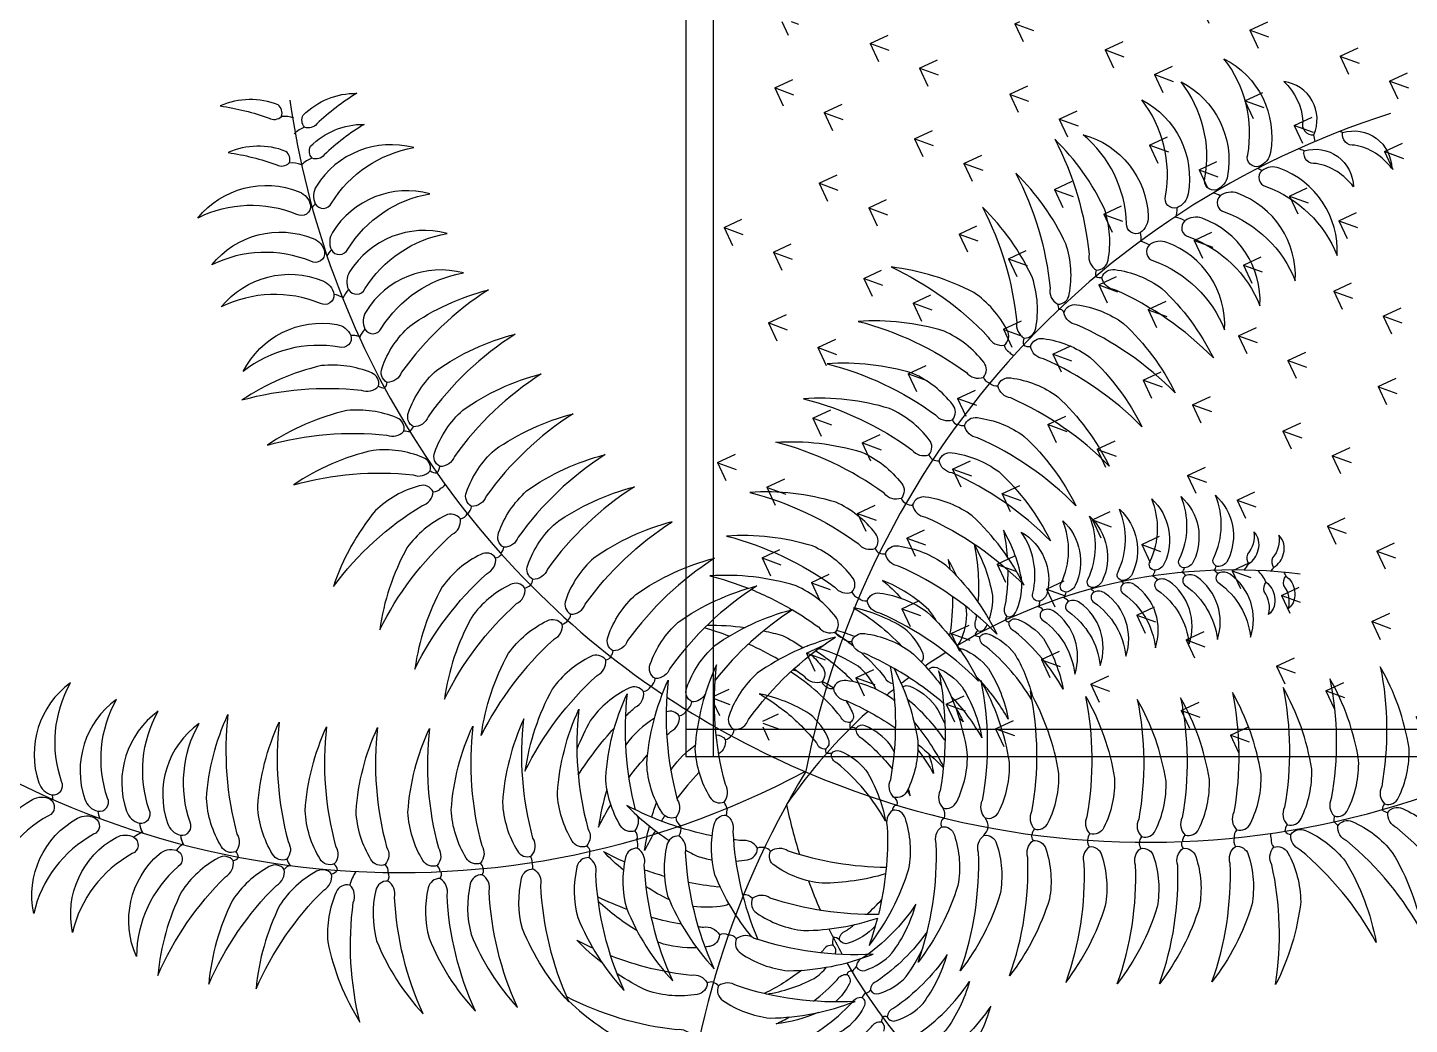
# Model space of a CAD drawing. Extents: x 97.2 to 178.4, y 268.6 to 301.5.
# Drawn here: x 102.785 to 103.787, y 272.202 to 272.924 of the extents above; entities that cross this region are included whole.
import ezdxf

# ---------------------------------------------------------------- set-up
doc = ezdxf.new("R2010")
doc.units = 0
doc.header["$MEASUREMENT"] = 0
for name, color, linetype in [('PAREDE', 7, 'CONTINUOUS'), ('PISOS', 9, 'CONTINUOUS'), ('VEGET', 64, 'CONTINUOUS'), ('VEGET-I', 62, 'CONTINUOUS')]:
    doc.layers.add(name, color=color, linetype=linetype)

# ---------------------------------------------------------------- blocks, each defined once
blk = doc.blocks.new('VEGET-04')
at = {"layer": 'VEGET'}
for points in [[(-0.0891, 0.5918, -0.329965), (-0.0201, 0.56, -0.255249), (-0.02, 0.5472, -0.604197), (-0.0319, 0.5484, 0.21371)], [(-0.1027, 0.5591, -0.329965), (-0.0337, 0.5273, -0.255249), (-0.0336, 0.5145, -0.604197), (-0.0454, 0.5157, 0.21371)], [(0.0644, 0.5324, 0.329965), (-0.008, 0.5554, 0.255249), (-0.0167, 0.546, 0.604197), (-0.0072, 0.5389, -0.21371)], [(-0.1166, 0.531, -0.329965), (-0.0476, 0.4993, -0.255249), (-0.0475, 0.4865, -0.604197), (-0.0594, 0.4877, 0.21371)], [(0.0524, 0.4991, 0.329965), (-0.02, 0.5221, 0.255249), (-0.0287, 0.5127, 0.604197), (-0.0192, 0.5056, -0.21371)], [(0.0438, 0.4689, 0.329965), (-0.0286, 0.4919, 0.255249), (-0.0373, 0.4825, 0.604197), (-0.0277, 0.4754, -0.21371)], [(-0.1339, 0.4847, -0.329965), (-0.0597, 0.4682, -0.255249), (-0.0569, 0.4557, -0.604197), (-0.0687, 0.4544, 0.21371)], [(-0.0625, 0.4253, 0.125095), (-0.0873, 0.4522, 0.090715), (-0.1477, 0.4692, -0.094652), (-0.0761, 0.4201, 0.322363), (-0.0645, 0.4146, 0.376832)], [(0.035, 0.4393, 0.329965), (-0.0374, 0.4622, 0.255249), (-0.0461, 0.4528, 0.604197), (-0.0366, 0.4458, -0.21371)], [(0.035, 0.4393, 0.329965), (-0.0374, 0.4622, 0.255249), (-0.0461, 0.4528, 0.604197), (-0.0366, 0.4458, -0.21371)], [(-0.0688, 0.3884, 0.125095), (-0.0936, 0.4153, 0.090715), (-0.154, 0.4323, -0.094652), (-0.0824, 0.3832, 0.322363), (-0.0708, 0.3776, 0.376832)], [(-0.0544, 0.4231, -0.125095), (-0.0194, 0.4339, -0.090715), (0.0414, 0.4184, 0.094652), (-0.0452, 0.4118, -0.322363), (-0.058, 0.4128, -0.376832)], [(0.4013, 0.4402, -0.329965), (0.4203, 0.3667, -0.255249), (0.4105, 0.3585, -0.604197), (0.4039, 0.3684, 0.21371)], [(0.3369, 0.4232, -0.329965), (0.3558, 0.3496, -0.255249), (0.346, 0.3415, -0.604197), (0.3394, 0.3514, 0.21371)], [(0.3674, 0.43, -0.329965), (0.3864, 0.3565, -0.255249), (0.3766, 0.3483, -0.604197), (0.37, 0.3583, 0.21371)], [(0.4737, 0.3886, 0.335845), (0.475, 0.3795, 0.312257), (0.4834, 0.382, 0.201349), (0.4825, 0.4239, -0.052638)], [(0.4399, 0.383, 0.335845), (0.4412, 0.3739, 0.312257), (0.4496, 0.3764, 0.201349), (0.4487, 0.4183, -0.052638)], [(0.2891, 0.3144, 0.125095), (0.2943, 0.3506, 0.090715), (0.2694, 0.4082, -0.094652), (0.2765, 0.3217, 0.322363), (0.2795, 0.3092, 0.376832)], [(0.2901, 0.4073, -0.329965), (0.3241, 0.3394, -0.255249), (0.3162, 0.3293, -0.604197), (0.3077, 0.3376, 0.21371)], [(-0.0722, 0.3541, 0.125095), (-0.097, 0.3809, 0.090715), (-0.1574, 0.398, -0.094652), (-0.0858, 0.3489, 0.322363), (-0.0742, 0.3433, 0.376832)], [(-0.0598, 0.386, -0.125095), (-0.0249, 0.3968, -0.090715), (0.0359, 0.3812, 0.094652), (-0.0507, 0.3747, -0.322363), (-0.0635, 0.3757, -0.376832)], [(0.2565, 0.296, 0.125095), (0.2617, 0.3322, 0.090715), (0.2367, 0.3898, -0.094652), (0.2439, 0.3033, 0.322363), (0.2469, 0.2908, 0.376832)], [(0.2277, 0.277, 0.125095), (0.2329, 0.3132, 0.090715), (0.208, 0.3707, -0.094652), (0.2151, 0.2842, 0.322363), (0.2181, 0.2717, 0.376832)], [(-0.0633, 0.3516, -0.125095), (-0.0283, 0.3624, -0.090715), (0.0325, 0.3469, 0.094652), (-0.0541, 0.3403, -0.322363), (-0.0669, 0.3413, -0.376832)], [(0.4696, 0.3539, -0.335845), (0.4671, 0.3628, -0.312257), (0.4759, 0.3638, -0.201349), (0.4917, 0.325, 0.052638)], [(0.4523, 0.2837, 0.329965), (0.4243, 0.3543, 0.255249), (0.4116, 0.3551, 0.604197), (0.4121, 0.3433, -0.21371)], [(0.4471, 0.3486, -0.335845), (0.4446, 0.3574, -0.312257), (0.4533, 0.3585, -0.201349), (0.4692, 0.3197, 0.052638)], [(-0.0873, 0.3399, 0.125095), (-0.1234, 0.346, 0.090715), (-0.1816, 0.3227, -0.094652), (-0.0949, 0.3275, 0.322363), (-0.0823, 0.3301, 0.376832)], [(0.2072, 0.2797, 0.125095), (0.1892, 0.3115, 0.090715), (0.1343, 0.3419, -0.094652), (0.1928, 0.2778, 0.322363), (0.2028, 0.2697, 0.376832)], [(0.4189, 0.272, 0.329965), (0.3909, 0.3426, 0.255249), (0.3782, 0.3434, 0.604197), (0.3787, 0.3315, -0.21371)], [(0.3901, 0.2596, 0.329965), (0.3622, 0.3302, 0.255249), (0.3494, 0.331, 0.604197), (0.3499, 0.3191, -0.21371)], [(-0.0637, 0.3147, -0.125095), (-0.0287, 0.3255, -0.090715), (0.0321, 0.3099, 0.094652), (-0.0545, 0.3034, -0.322363), (-0.0673, 0.3044, -0.376832)], [(-0.086, 0.3112, 0.125095), (-0.1226, 0.3106, 0.090715), (-0.1756, 0.2769, -0.094652), (-0.0912, 0.2976, 0.322363), (-0.0793, 0.3025, 0.376832)], [(0.3615, 0.2477, 0.329965), (0.3336, 0.3183, 0.255249), (0.3208, 0.3191, 0.604197), (0.3213, 0.3072, -0.21371)], [(0.3615, 0.2477, 0.329965), (0.3336, 0.3183, 0.255249), (0.3208, 0.3191, 0.604197), (0.3213, 0.3072, -0.21371)], [(0.1857, 0.2606, 0.125095), (0.1622, 0.2886, 0.090715), (0.1027, 0.3084, -0.094652), (0.1719, 0.256, 0.322363), (0.1832, 0.2499, 0.376832)], [(0.2926, 0.3067, -0.125095), (0.323, 0.2865, -0.090715), (0.3493, 0.2295, 0.094652), (0.2896, 0.2925, -0.322363), (0.2822, 0.3031, -0.376832)], [(-0.0643, 0.2771, -0.125095), (-0.0294, 0.2879, -0.090715), (0.0314, 0.2723, 0.094652), (-0.0552, 0.2658, -0.322363), (-0.068, 0.2667, -0.376832)], [(0.1575, 0.2351, 0.125095), (0.1339, 0.2631, 0.090715), (0.0744, 0.2829, -0.094652), (0.1437, 0.2306, 0.322363), (0.155, 0.2244, 0.376832)], [(0.2603, 0.2875, -0.125095), (0.2908, 0.2673, -0.090715), (0.3171, 0.2103, 0.094652), (0.2573, 0.2733, -0.322363), (0.25, 0.2839, -0.376832)], [(-0.0842, 0.2732, 0.125095), (-0.1207, 0.2726, 0.090715), (-0.1737, 0.2389, -0.094652), (-0.0894, 0.2596, 0.322363), (-0.0775, 0.2645, 0.376832)], [(0.1356, 0.2137, 0.125095), (0.112, 0.2417, 0.090715), (0.0525, 0.2615, -0.094652), (0.1218, 0.2092, 0.322363), (0.1331, 0.2031, 0.376832)], [(0.2315, 0.2685, -0.125095), (0.262, 0.2482, -0.090715), (0.2883, 0.1913, 0.094652), (0.2285, 0.2542, -0.322363), (0.2212, 0.2648, -0.376832)], [(-0.0626, 0.2457, -0.125095), (-0.0277, 0.2565, -0.090715), (0.0331, 0.2409, 0.094652), (-0.0535, 0.2344, -0.322363), (-0.0663, 0.2353, -0.376832)], [(-0.0814, 0.2427, 0.125095), (-0.118, 0.2421, 0.090715), (-0.1709, 0.2085, -0.094652), (-0.0866, 0.2291, 0.322363), (-0.0747, 0.234, 0.376832)], [(0.2026, 0.2455, -0.125095), (0.2331, 0.2252, -0.090715), (0.2594, 0.1682, 0.094652), (0.1997, 0.2312, -0.322363), (0.1923, 0.2418, -0.376832)], [(0.1069, 0.1763, -0.322363), (0.0956, 0.1824, 0.094652), (0.0263, 0.2348, -0.090715), (0.0858, 0.215, -0.125095), (0.1094, 0.187, -0.376832)], [(0.173, 0.2222, -0.125095), (0.2035, 0.2019, -0.090715), (0.2298, 0.145, 0.094652), (0.17, 0.208, -0.322363), (0.1627, 0.2185, -0.376832)], [(-0.061, 0.1983, 0.322363), (-0.0482, 0.1973, -0.094652), (0.0384, 0.2039, 0.090715), (-0.0224, 0.2194, 0.125095), (-0.0574, 0.2086, 0.376832)], [(-0.0705, 0.1968, -0.322363), (-0.0824, 0.1919, 0.094652), (-0.1668, 0.1713, -0.090715), (-0.1138, 0.2049, -0.125095), (-0.0772, 0.2055, -0.376832)], [(0.0835, 0.1553, 0.125095), (0.0599, 0.1833, 0.090715), (0.0004, 0.2031, -0.094652), (0.0697, 0.1508, 0.322363), (0.081, 0.1446, 0.376832)], [(0.1498, 0.2011, -0.125095), (0.1802, 0.1808, -0.090715), (0.2065, 0.1238, 0.094652), (0.1468, 0.1868, -0.322363), (0.1394, 0.1974, -0.376832)], [(-0.0503, 0.1688, -0.125095), (-0.0154, 0.1796, -0.090715), (0.0454, 0.164, 0.094652), (-0.0412, 0.1575, -0.322363), (-0.054, 0.1585, -0.376832)], [(0.1141, 0.1699, 0.322363), (0.1214, 0.1594, -0.094652), (0.1811, 0.0964, 0.090715), (0.1548, 0.1533, 0.125095), (0.1244, 0.1736, 0.376832)], [(-0.069, 0.1654, 0.125095), (-0.1056, 0.1648, 0.090715), (-0.1586, 0.1312, -0.094652), (-0.0742, 0.1518, 0.322363), (-0.0623, 0.1567, 0.376832)], [(0.0979, 0.1429, -0.125095), (0.1284, 0.1227, -0.090715), (0.1547, 0.0657, 0.094652), (0.095, 0.1287, -0.322363), (0.0876, 0.1393, -0.376832)], [(-0.0555, 0.1215, 0.376832), (-0.0622, 0.1302, 0.125095), (-0.0988, 0.1296, 0.090715), (-0.1517, 0.096, -0.094652), (-0.0674, 0.1166, 0.322363)], [(-0.0331, 0.0937, -0.376832), (-0.0294, 0.104, -0.125095), (0.0055, 0.1148, -0.090715), (0.0663, 0.0993, 0.094652), (-0.0203, 0.0927, -0.322363)], [(0.0675, 0.1086, -0.376832), (0.0779, 0.1123, -0.125095), (0.1083, 0.092, -0.090715), (0.1346, 0.0351, 0.094652), (0.0749, 0.098, -0.322363)], [(-0.0466, 0.0916, 0.376832), (-0.0533, 0.1002, 0.125095), (-0.0899, 0.0997, 0.090715), (-0.1428, 0.066, -0.094652), (-0.0585, 0.0867, 0.322363)], [(0.0774, 0.0643, 0.090715), (0.0166, 0.0799, 0.125095), (-0.0184, 0.0691, 0.376832), (-0.022, 0.0588, 0.322363), (-0.0092, 0.0578, -0.094652)], [(-0.1658, 0.0597, 0.125095), (-0.1786, 0.0254, 0.090715), (-0.1665, -0.0361, -0.094652), (-0.1551, 0.0499, 0.322363), (-0.1553, 0.0628, 0.376832)], [(-0.121, 0.0497, 0.376832), (-0.1316, 0.0467, 0.125095), (-0.1443, 0.0124, 0.090715), (-0.1323, -0.0492, -0.094652), (-0.1208, 0.0369, 0.322363)], [(0.0976, -0.022, 0.090715), (0.0713, 0.0349, 0.125095), (0.0408, 0.0552, 0.376832), (0.0305, 0.0515, 0.322363), (0.0379, 0.041, -0.094652)], [(0.1301, -0.0338, 0.376832), (0.1411, -0.0341, 0.125095), (0.1636, -0.0053, 0.090715), (0.1708, 0.0571, -0.094652), (0.1338, -0.0215, 0.322363)], [(0.1727, -0.0509, 0.125095), (0.1953, -0.0221, 0.090715), (0.2024, 0.0402, -0.094652), (0.1654, -0.0383, 0.322363), (0.1618, -0.0507, 0.376832)], [(0.0471, 0.019), (0.0441, 0.015, -0.056321), (0.0209, -0.0081, 0.322363), (0.0166, -0.015, 0.376832), (0.0233, -0.017, 0.125095), (0.0418, -0.0033, 0.090715), (0.0565, 0.0334, -0.029494)], [(0.1981, -0.0695, -0.322363), (0.2018, -0.0572, 0.094652), (0.2388, 0.0214, -0.090715), (0.2316, -0.041, -0.125095), (0.209, -0.0698, -0.376832)], [(-0.1636, -0.0412, -0.376832), (-0.1704, -0.0426, -0.125095), (-0.1877, -0.0274, -0.090715), (-0.1993, 0.0104, 0.094652), (-0.1673, -0.034, -0.322363)], [(0.2406, -0.0899, 0.125095), (0.2632, -0.0611, 0.090715), (0.2703, 0.0012, -0.094652), (0.2333, -0.0773, 0.322363), (0.2297, -0.0896, 0.376832)], [(0.0149, -0.0256, -0.125095), (0.001, -0.044, -0.090715), (-0.0358, -0.0583, 0.094652), (0.0061, -0.0232, -0.322363), (0.013, -0.019, -0.376832)], [(0.266, -0.1069, 0.125095), (0.2886, -0.0781, 0.090715), (0.2957, -0.0158, -0.094652), (0.2587, -0.0944, 0.322363), (0.2551, -0.1067, 0.376832)], [(-0.1415, -0.037, 0.376832), (-0.144, -0.0434, 0.125095), (-0.1316, -0.0629, 0.090715), (-0.0961, -0.0802, -0.094652), (-0.135, -0.0418, 0.322363)], [(0.2967, -0.1294, 0.125095), (0.3193, -0.1006, 0.090715), (0.3264, -0.0383, -0.094652), (0.2894, -0.1168, 0.322363), (0.2858, -0.1291, 0.376832)], [(0.1237, -0.0449, -0.376832), (0.1294, -0.0542, -0.125095), (0.1159, -0.0882, -0.090715), (0.0655, -0.1256, 0.094652), (0.1149, -0.0542, -0.322363)], [(-0.1804, -0.066, 0.125095), (-0.1681, -0.0854, 0.090715), (-0.1326, -0.1028, -0.094652), (-0.1714, -0.0643, 0.322363), (-0.178, -0.0595, 0.376832)], [(0.1636, -0.0676, -0.125095), (0.15, -0.1016, -0.090715), (0.0997, -0.139, 0.094652), (0.149, -0.0676, -0.322363), (0.1579, -0.0582, -0.376832)], [(0.3199, -0.1464, 0.125095), (0.3473, -0.1223, 0.090715), (0.3658, -0.0623, -0.094652), (0.315, -0.1327, 0.322363), (0.3091, -0.1442, 0.376832)], [(-0.1976, -0.0758, -0.322363), (-0.1911, -0.0805, 0.094652), (-0.1522, -0.119, -0.090715), (-0.1877, -0.1017, -0.125095), (-0.2001, -0.0822, -0.376832)], [(0.1933, -0.0778, 0.322363), (0.1845, -0.0872, -0.094652), (0.1351, -0.1586, 0.090715), (0.1854, -0.1211, 0.125095), (0.199, -0.0872, 0.376832)], [(-0.04, -0.0989, -0.376832), (-0.0459, -0.1081, -0.125095), (-0.0824, -0.1107, -0.090715), (-0.1381, -0.0818, 0.094652), (-0.0523, -0.095, -0.322363)], [(-0.2177, -0.0978, 0.125095), (-0.2054, -0.1173, 0.090715), (-0.1699, -0.1346, -0.094652), (-0.2087, -0.0961, 0.322363), (-0.2153, -0.0914, 0.376832)], [(-0.0263, -0.0998, 0.376832), (-0.0218, -0.1098, 0.125095), (0.014, -0.1175, 0.090715), (0.0732, -0.0967, -0.094652), (-0.0136, -0.0978, 0.322363)], [(0.2311, -0.1064, -0.125095), (0.2175, -0.1403, -0.090715), (0.1672, -0.1778, 0.094652), (0.2166, -0.1064, -0.322363), (0.2254, -0.097, -0.376832)], [(-0.0462, -0.1295, -0.376832), (-0.0522, -0.1387, -0.125095), (-0.0886, -0.1413, -0.090715), (-0.1443, -0.1124, 0.094652), (-0.0585, -0.1256, -0.322363)], [(0.2566, -0.1248, -0.125095), (0.243, -0.1588, -0.090715), (0.1927, -0.1962, 0.094652), (0.242, -0.1248, -0.322363), (0.2509, -0.1155, -0.376832)], [(-0.0335, -0.1304, 0.376832), (-0.0289, -0.1404, 0.125095), (0.0068, -0.1481, 0.090715), (0.066, -0.1273, -0.094652), (-0.0208, -0.1283, 0.322363)], [(0.3214, -0.1671, 0.125095), (0.3579, -0.1647, 0.090715), (0.4091, -0.1285, -0.094652), (0.3259, -0.1533, 0.322363), (0.3143, -0.1588, 0.376832)], [(0.2854, -0.149, -0.125095), (0.2718, -0.183, -0.090715), (0.2215, -0.2204, 0.094652), (0.2709, -0.149, -0.322363), (0.2797, -0.1397, -0.376832)], [(-0.0559, -0.1744, -0.125095), (-0.0924, -0.177, -0.090715), (-0.148, -0.1481, 0.094652), (-0.0622, -0.1613, -0.322363), (-0.05, -0.1652, -0.376832)], [(0.1104, -0.1543, -0.125095), (0.0965, -0.1727, -0.090715), (0.0597, -0.187, 0.094652), (0.1016, -0.1519, -0.322363), (0.1085, -0.1477, -0.376832)], [(0.1737, -0.1566, -0.329965), (0.1297, -0.1754, -0.255249), (0.1237, -0.17, -0.604197), (0.1293, -0.165, 0.21371)], [(0.346, -0.1914, 0.125095), (0.3825, -0.189, 0.090715), (0.4337, -0.1527, -0.094652), (0.3505, -0.1775, 0.322363), (0.3388, -0.183, 0.376832)], [(-0.0369, -0.1761, 0.125095), (-0.0012, -0.1838, 0.090715), (0.058, -0.163, -0.094652), (-0.0288, -0.1641, 0.322363), (-0.0415, -0.1662, 0.376832)], [(0.0706, -0.1954, 0.329965), (0.1161, -0.1805, 0.255249), (0.1171, -0.1725, 0.604197), (0.1096, -0.1724, -0.21371)], [(0.0706, -0.1954, 0.329965), (0.1161, -0.1805, 0.255249), (0.1171, -0.1725, 0.604197), (0.1096, -0.1724, -0.21371)], [(0.3139, -0.1726, -0.125095), (0.3003, -0.2065, -0.090715), (0.25, -0.244, 0.094652), (0.2993, -0.1726, -0.322363), (0.3082, -0.1632, -0.376832)], [(-0.0546, -0.2058, 0.322363), (-0.0669, -0.202, -0.094652), (-0.1527, -0.1888, 0.090715), (-0.097, -0.2177, 0.125095), (-0.0606, -0.215, 0.376832)], [(0.077, -0.2138, 0.329965), (0.1225, -0.199, 0.255249), (0.1235, -0.191, 0.604197), (0.116, -0.1908, -0.21371)], [(0.1819, -0.1866, -0.329965), (0.135, -0.1957, -0.255249), (0.1302, -0.1892, -0.604197), (0.1367, -0.1855, 0.21371)], [(0.3384, -0.1968, -0.125095), (0.3248, -0.2308, -0.090715), (0.2745, -0.2682, 0.094652), (0.3239, -0.1968, -0.322363), (0.3327, -0.1875, -0.376832)], [(0.3707, -0.2195, 0.125095), (0.4072, -0.2171, 0.090715), (0.4584, -0.1809, -0.094652), (0.3752, -0.2057, 0.322363), (0.3636, -0.2112, 0.376832)], [(-0.045, -0.2065, -0.322363), (-0.0324, -0.2044, 0.094652), (0.0545, -0.2033, -0.090715), (-0.0047, -0.2242, -0.125095), (-0.0405, -0.2164, -0.376832)], [(0.0837, -0.2324, 0.329965), (0.1292, -0.2175, 0.255249), (0.1302, -0.2095, 0.604197), (0.1227, -0.2094, -0.21371)], [(0.1851, -0.2061, -0.329965), (0.1381, -0.2152, -0.255249), (0.1334, -0.2087, -0.604197), (0.1398, -0.205, 0.21371)], [(0.4617, -0.2014, -0.329965), (0.4023, -0.2486, -0.255249), (0.3908, -0.2429, -0.604197), (0.3972, -0.2329, 0.21371)], [(0.3639, -0.2244, -0.125095), (0.3503, -0.2584, -0.090715), (0.2999, -0.2958, 0.094652), (0.3493, -0.2244, -0.322363), (0.3581, -0.2151, -0.376832)], [(-0.0615, -0.2525, -0.125095), (-0.098, -0.2551, -0.090715), (-0.1537, -0.2262, 0.094652), (-0.0678, -0.2394, -0.322363), (-0.0556, -0.2432, -0.376832)], [(0.0898, -0.2538, 0.329965), (0.1353, -0.239, 0.255249), (0.1363, -0.231, 0.604197), (0.1288, -0.2309, -0.21371)], [(0.1902, -0.2278, -0.329965), (0.1432, -0.2369, -0.255249), (0.1385, -0.2304, -0.604197), (0.1449, -0.2267, 0.21371)], [(-0.0425, -0.2538, 0.125095), (-0.0068, -0.2615, 0.090715), (0.0524, -0.2407, -0.094652), (-0.0344, -0.2417, 0.322363), (-0.0471, -0.2438, 0.376832)], [(0.1977, -0.2511, -0.329965), (0.1508, -0.2602, -0.255249), (0.146, -0.2537, -0.604197), (0.1525, -0.25, 0.21371)], [(0.3202, -0.304, 0.329965), (0.3836, -0.2622, 0.255249), (0.3818, -0.2495, 0.604197), (0.3703, -0.2525, -0.21371)], [(0.4869, -0.2439, -0.329965), (0.4188, -0.2775, -0.255249), (0.4088, -0.2696, -0.604197), (0.4172, -0.2611, 0.21371)], [(-0.0616, -0.2831, -0.125095), (-0.098, -0.2857, -0.090715), (-0.1537, -0.2568, 0.094652), (-0.0679, -0.27, -0.322363), (-0.0556, -0.2738, -0.376832)], [(0.0926, -0.2783, 0.329965), (0.1381, -0.2635, 0.255249), (0.1391, -0.2555, 0.604197), (0.1316, -0.2554, -0.21371)], [(-0.0415, -0.2852, 0.125095), (-0.0057, -0.2929, 0.090715), (0.0535, -0.2721, -0.094652), (-0.0333, -0.2732, 0.322363), (-0.046, -0.2753, 0.376832)], [(0.0957, -0.2987, 0.329965), (0.1412, -0.2839, 0.255249), (0.1422, -0.2759, 0.604197), (0.1347, -0.2758, -0.21371)], [(0.1994, -0.2724, -0.329965), (0.1525, -0.2815, -0.255249), (0.1477, -0.275, -0.604197), (0.1542, -0.2713, 0.21371)], [(0.3377, -0.3296, 0.329965), (0.4011, -0.2877, 0.255249), (0.3992, -0.2751, 0.604197), (0.3877, -0.278, -0.21371)], [(0.4999, -0.2724, -0.329965), (0.4318, -0.3061, -0.255249), (0.4218, -0.2981, -0.604197), (0.4302, -0.2897, 0.21371)], [(-0.0601, -0.3211, -0.125095), (-0.0966, -0.3237, -0.090715), (-0.1523, -0.2948, 0.094652), (-0.0665, -0.308, -0.322363), (-0.0542, -0.3118, -0.376832)], [(0.0976, -0.3228, 0.329965), (0.1431, -0.308, 0.255249), (0.1441, -0.3, 0.604197), (0.1366, -0.2999, -0.21371)], [(0.2004, -0.2973, -0.329965), (0.1534, -0.3064, -0.255249), (0.1487, -0.2999, -0.604197), (0.1551, -0.2961, 0.21371)], [(0.3558, -0.3552, 0.329965), (0.4192, -0.3134, 0.255249), (0.4173, -0.3007, 0.604197), (0.4058, -0.3037, -0.21371)], [(-0.0375, -0.3227, 0.125095), (-0.0017, -0.3304, 0.090715), (0.0574, -0.3096, -0.094652), (-0.0294, -0.3106, 0.322363), (-0.0421, -0.3127, 0.376832)], [(0.5168, -0.3035, -0.329965), (0.4488, -0.3372, -0.255249), (0.4388, -0.3292, -0.604197), (0.4471, -0.3207, 0.21371)], [(0.1607, -0.3283, 0.28393), (0.1739, -0.3251, -0.227693), (0.1576, -0.3205, 0.226715), (0.1506, -0.3213, 0.20945)], [(0.3741, -0.3855, 0.329965), (0.4375, -0.3436, 0.255249), (0.4356, -0.331, 0.604197), (0.4242, -0.3339, -0.21371)], [(-0.0589, -0.3498, -0.125095), (-0.0943, -0.3591, -0.090715), (-0.1543, -0.3409, 0.094652), (-0.0675, -0.3381, -0.322363), (-0.0548, -0.3396, -0.376832)], [(0.1268, -0.3401, -0.28393), (0.1139, -0.3358, 0.227693), (0.1305, -0.3326, -0.226715), (0.1374, -0.334, -0.20945)], [(0.1581, -0.3466, 0.28393), (0.1714, -0.3433, -0.227693), (0.1551, -0.3387, 0.226715), (0.148, -0.3395, 0.20945)], [(-0.0339, -0.3594, 0.125095), (0.0019, -0.3671, 0.090715), (0.061, -0.3463, -0.094652), (-0.0258, -0.3474, 0.322363), (-0.0385, -0.3494, 0.376832)], [(0.1312, -0.3546, -0.28393), (0.1183, -0.3502, 0.227693), (0.1349, -0.347, -0.226715), (0.1418, -0.3484, -0.20945)], [(0.4616, -0.3686, 0.501141), (0.5002, -0.347, -0.193229), (0.4713, -0.3606, 0.523934)], [(-0.0426, -0.3626, -0.125095), (-0.065, -0.3915, -0.090715), (-0.1237, -0.4138, 0.094652), (-0.0566, -0.3586, -0.322363), (-0.0456, -0.352, -0.376832)], [(0.4499, -0.3616, -0.501141), (0.4239, -0.3973, 0.193229), (0.4408, -0.3703, -0.523934)], [(-0.0275, -0.3933, 0.125095), (0.0083, -0.4011, 0.090715), (0.0674, -0.3802, -0.094652), (-0.0194, -0.3813, 0.322363), (-0.0321, -0.3834, 0.376832)], [(-0.0362, -0.3965, -0.125095), (-0.0586, -0.4255, -0.090715), (-0.1173, -0.4477, 0.094652), (-0.0502, -0.3926, -0.322363), (-0.0392, -0.386, -0.376832)], [(0.4632, -0.3895, -0.501141), (0.4372, -0.4251, 0.193229), (0.4541, -0.3982, -0.523934)], [(-0.0188, -0.4299, 0.125095), (0.017, -0.4376, 0.090715), (0.0761, -0.4168, -0.094652), (-0.0107, -0.4178, 0.322363), (-0.0234, -0.4199, 0.376832)], [(-0.0267, -0.4328, -0.125095), (-0.0491, -0.4617, -0.090715), (-0.1077, -0.4839, 0.094652), (-0.0407, -0.4288, -0.322363), (-0.0296, -0.4222, -0.376832)]]:
    blk.add_lwpolyline(points, format="xyb", close=True, dxfattribs=at)
for points in [[(-0.1662, 0.1715, 0.081278), (-0.1982, 0.1252, 0.125095), (-0.2009, 0.0887, 0.376832), (-0.1926, 0.0815, 0.322363)], [(-0.1926, 0.0815, 0.322363), (-0.1871, 0.0931, -0.09057), (-0.1633, 0.1728, 0.090715)], [(-0.1619, 0.1756, -0.00062), (-0.1616, 0.1761, 0.005072), (-0.1641, 0.1736, 0.125095)], [(-0.1389, 0.1469, -0.036165), (-0.1221, 0.1656, 0.014125), (-0.1278, 0.1539, -0.322363)], [(-0.0026, 0.1645, -0.046868), (0.0318, 0.1382, 0.322363)], [(0.058, 0.1171, 0.376832), (0.0605, 0.1278, 0.125095), (0.0369, 0.1558, 0.032929), (0.0162, 0.1655, -0.094652)], [(-0.0906, 0.1504, 0.024844), (-0.0996, 0.1293, -0.322363)], [(-0.1333, 0.141, 0.065166), (-0.1475, 0.0826, -0.322363), (-0.1531, 0.071, -0.376832), (-0.1614, 0.0782, -0.125095)], [(-0.1153, 0.1219, -0.050555), (-0.0941, 0.1499, 0.032637)], [(-0.0713, 0.1318, -0.028279), (-0.0579, 0.1462, 0.018419), (-0.0653, 0.1309, -0.034132)], [(-0.0429, 0.1235, -0.376832), (-0.0392, 0.1338, -0.125095), (-0.0043, 0.1446, -0.090715), (0.0565, 0.1291, 0.091829), (-0.0276, 0.1232, -0.322363)], [(-0.013, 0.1437, 0.039998), (-0.0402, 0.1498, -0.019949), (-0.024, 0.1409, 0.322363)], [(-0.1614, 0.0782, -0.125095), (-0.1587, 0.1147, -0.035555), (-0.1465, 0.1363, 0.014125)], [(0.0389, 0.1092, 0.096903), (0.0194, 0.13, 0.000925), (0.0188, 0.1303, -0.019949)], [(0.04, 0.1304, -0.010562), (0.0467, 0.1232, 0.322363), (0.058, 0.1171, 0.376832)], [(-0.0245, 0.1292, 0.057026), (-0.0498, 0.0986, 0.037495)], [(-0.0466, 0.0674, -0.071224), (-0.0245, 0.1292, 0.090715)], [(-0.0319, 0.1217, -0.27269), (-0.0429, 0.1235, -0.376832)], [(-0.0045, 0.1279, -0.023382), (0.0123, 0.1142, 0.322363)], [(-0.1054, 0.1115, 0.024139), (-0.1104, 0.0897, -0.322363)], [(-0.093, 0.0984, -0.027884), (-0.0834, 0.1152, 0.018419)], [(-0.0711, 0.1164, 0.016275), (-0.0757, 0.1021, -0.034132)], [(-0.0572, 0.1164, -0.026063), (-0.0394, 0.1129, -0.125095)], [(-0.0428, 0.1086, 0.01775), (-0.0572, 0.1164, -0.090715)], [(-0.0331, 0.1112, -0.01594), (-0.0225, 0.1078, -0.125095)], [(-0.1276, 0.0786, -0.093648), (-0.1239, 0.1059, -0.001291), (-0.1235, 0.1067, 0.032637)], [(-0.0319, 0.1019, 0.004986), (-0.0358, 0.1044, -0.090715)], [(0.0264, 0.1003, -0.004297), (0.0291, 0.0974, 0.322363), (0.0404, 0.0913, 0.376832)], [(0.0404, 0.0913, 0.330777), (0.0434, 0.1007, 0.125095)], [(-0.0006, 0.077, 0.026713), (-0.0194, 0.093, -0.090715)], [(0.0008, 0.0974, -0.002392), (0.0023, 0.0966, -0.081141), (0.0192, 0.0797, -0.376832)], [(-0.0958, 0.0552, -0.118752), (-0.0972, 0.0588, -0.076077), (-0.0977, 0.0813, -0.090715)], [(-0.08, 0.0845, 0.023363), (-0.0834, 0.0632, -0.034132), (-0.0832, 0.0617, -0.376832)], [(-0.057, 0.0864, 0.013138), (-0.0612, 0.0782, 0.037495), (-0.0639, 0.0675, 0.376832)], [(0.0506, 0.0822, -0.376832), (0.0609, 0.0858, -0.125095), (0.0914, 0.0656, -0.089276), (0.1174, 0.0096, 0.083229)], [(0.0561, 0.0725, -0.271543), (0.0506, 0.0822, -0.376832)], [(-0.1183, 0.0622, -0.376832), (-0.1266, 0.0694, -0.010646), (-0.1271, 0.0725, -0.090715)], [(-0.1123, 0.0774, 0.003958), (-0.1127, 0.0738, -0.322363), (-0.1183, 0.0622, -0.376832)], [(0.0982, 0.055, 0.020481), (0.1042, 0.073, -0.090715)], [(0.1061, 0.0711, -0.039477), (0.1045, 0.0436, -0.058922)], [(-0.1198, 0.0386, -0.075533), (-0.0748, 0.0654, -0.125095), (-0.0382, 0.0659, -0.376832), (-0.0315, 0.0573, -0.322363), (-0.0434, 0.0524, 0.087353), (-0.1216, 0.0344, -0.090715)], [(0.0268, 0.0645, -0.236975), (0.0233, 0.0579, -0.281228), (0.0129, 0.0626, 0.046263)], [(0.1173, 0.0093, 0.082371), (0.0663, 0.0653, -0.322363)], [(0.1012, -0.0219, 0.376832), (0.1122, -0.0221, 0.125095), (0.1347, 0.0066, 0.090715), (0.1419, 0.069, -0.03151), (0.1329, 0.0413, 0.322363)], [(-0.0648, 0.0503, 0.028825), (-0.0638, 0.0418, 0.376832), (-0.0555, 0.0346, 0.322363), (-0.05, 0.0462, -0.006333), (-0.0493, 0.052, 0.090715)], [(0.0811, 0.0192, 0.026703), (0.0925, 0.0411, -0.090715)], [(-0.0918, 0.0382, 0.376832), (-0.1024, 0.0352, 0.125095), (-0.1152, 0.0009, 0.078045), (-0.1061, -0.0524, -0.094652)], [(-0.1034, -0.0531, -0.086404), (-0.0916, 0.0254, 0.322363), (-0.0918, 0.0382, 0.376832)], [(0.1021, 0.0301, -0.02014), (0.0986, 0.0165, -0.058922), (0.0897, 0.0015, -0.376832)], [(0.132, 0.039, -0.035544), (0.1174, 0.0096, 0.322363)], [(-0.1746, -0.0094, -0.072342), (-0.1828, 0.0211, 0.018744), (-0.1778, 0.0114, -0.322363)], [(-0.1612, 0.0281, 0.083117), (-0.1499, -0.0064, 0.065721), (-0.1418, -0.0155, 0.376832)], [(-0.144, 0.0028, -0.054596), (-0.1608, 0.0297, 0.090715)], [(-0.0741, -0.0583, -0.067167), (-0.0809, -0.0122, -0.125095), (-0.0681, 0.0221, -0.376832), (-0.0576, 0.0252, -0.322363), (-0.0574, 0.0123, 0.078367), (-0.0692, -0.0588, -0.090715)], [(0.0356, -0.0325, -0.322363), (0.0399, -0.0256, 0.084034), (0.0723, 0.0106, -0.022253)], [(0.0849, -0.0042, -0.040598), (0.076, -0.0123, -0.376832), (0.0651, -0.012, -0.322363), (0.0687, 0.0003, 0.010632), (0.0744, 0.0084, -0.090715)], [(0.0738, 0.009, -0.006072), (0.0731, 0.0064, -0.125095)], [(0.1173, 0.0093, -0.024382), (0.1049, -0.0096, 0.322363), (0.1012, -0.0219, 0.376832)], [(-0.1663, -0.0061, 0.03959), (-0.1508, -0.0232, -0.322363), (-0.1471, -0.0304, -0.376832)], [(0.0597, -0.0513, 0.114943), (0.0765, -0.0383, 0.071247), (0.0892, -0.0099, -0.000564)], [(0.0876, -0.0077, -0.060835), (0.0651, -0.0349, 0.322363)], [(0.0912, -0.0021, 0.001071), (0.0913, -0.0016, -0.000564), (0.0911, -0.0019, 0.322363)], [(-0.1322, -0.0218, 0.351067), (-0.1259, -0.0202, 0.322363), (-0.1296, -0.0129, -0.004124), (-0.1313, -0.0113, 0.090715)], [(0.0655, -0.0124, -0.021414), (0.0608, -0.0206, -0.125095)], [(-0.2061, -0.0231, 0.056321), (-0.185, -0.0481, -0.322363), (-0.1813, -0.0553, -0.376832), (-0.188, -0.0567, -0.125095)], [(-0.1471, -0.0304, -0.376832), (-0.1539, -0.0319, -0.087929), (-0.1669, -0.022, -0.090715)], [(-0.1117, -0.0509, -0.000959), (-0.112, -0.0507, -0.125095), (-0.1244, -0.0312, -0.376832), (-0.1219, -0.0248, -0.322363), (-0.1154, -0.0295, 0.013524), (-0.1107, -0.0359, -0.090715)], [(0.0511, -0.065, 0.002616), (0.0524, -0.0637, 0.125095), (0.066, -0.0297, 0.376832), (0.0603, -0.0204, 0.322363), (0.0515, -0.0297, -0.044319), (0.0316, -0.0656, 0.090715)], [(0.0515, -0.0294, -0.057045), (0.0422, -0.0345, -0.376832), (0.0356, -0.0325, -0.322363)], [(0.101, -0.021, -0.029365), (0.0911, -0.035, 0.288817)], [(0.0979, -0.0359, 0.031593), (0.1023, -0.0227, -0.039014)], [(0.0313, -0.0368, 0.322363), (0.0243, -0.041, -0.054418), (0.0018, -0.0632, 0.013026)], [(0.0143, -0.0647, 0.013024), (0.0193, -0.0618, 0.125095), (0.0332, -0.0434, 0.376832), (0.0313, -0.0368, 0.322363)], [(0.0944, -0.0337, -0.376832), (0.1001, -0.0431, -0.125095), (0.0865, -0.0771, -0.046684), (0.0623, -0.0987, 0.004432)], [(0.0748, -0.0644, 0.025768), (0.0856, -0.0431, -0.322363), (0.0944, -0.0337, -0.376832)], [(0.0855, -0.0854, 0.125095), (0.104, -0.0716, 0.090715), (0.1188, -0.035, -0.075865), (0.0914, -0.0694, 0.322363)], [(-0.1584, -0.0473, 0.376832), (-0.1608, -0.0537, 0.125095), (-0.1485, -0.0732, 0.05444), (-0.1279, -0.0852, -0.094652)], [(-0.116, -0.0884, -0.088249), (-0.1518, -0.0521, 0.322363), (-0.1584, -0.0473, 0.376832)], [(-0.1061, -0.0524, -0.022526), (-0.126, -0.0463, 0.090715)], [(-0.126, -0.0463, 0.090715), (-0.0703, -0.0752, 0.125095), (-0.0339, -0.0726, 0.376832), (-0.0279, -0.0634, 0.322363), (-0.0402, -0.0595, -0.06895), (-0.1034, -0.0531, 0.090715)], [(-0.1034, -0.0447, 0.026186), (-0.0926, -0.0555, -0.090715)], [(0.0861, -0.0408, -0.042306), (0.0683, -0.0577, 0.288817), (0.064, -0.0638, 0.376832)], [(0.109, -0.0952, 0.054763), (0.1174, -0.0895, 0.090715), (0.1386, -0.0561, -0.031863), (0.1258, -0.0695, 0.322363)], [(0.0748, -0.0644, -0.08032), (0.022, -0.0817, -0.125095), (-0.0138, -0.074, -0.376832), (-0.0184, -0.0641, -0.322363), (-0.0057, -0.062, 0.0892), (0.0762, -0.0619, -0.090715)], [(0.0495, -0.1003, 0.047564), (0.0748, -0.0644, -0.322363)], [(-0.0139, -0.074, -0.007325), (-0.0176, -0.0761, 0.013026), (-0.012, -0.0749, 0.125095)], [(0.0039, -0.1002, 0.055898), (0.0364, -0.0788, 0.125095)], [(0.0228, -0.1013, 0.069658), (0.0526, -0.074, -0.322363)], [(0.0619, -0.0759, -0.125095), (0.048, -0.0942, -0.03419), (0.0347, -0.1012, 0.09347)], [(0.0614, -0.0706, -0.271105), (0.0619, -0.0759, -0.125095)], [(0.0133, -0.0893, -0.034332), (-0.0013, -0.0931, 0.035768), (0.0161, -0.0817, -0.322363)], [(0.0196, -0.0818, -0.026687), (0.0031, -0.1001, 0.090715)], [(0.074, -0.0892, -0.337793), (0.0754, -0.0954, -0.125095)], [(0.0795, -0.0842, 0.322738), (0.0855, -0.0854, 0.125095)], [(0.0754, -0.0954, -0.125095), (0.0614, -0.1138, -0.090715), (0.0246, -0.1281, 0.064332), (0.0546, -0.1059, -0.322363)], [(0.046, -0.1093, -0.015955), (0.0362, -0.1145, 0.004432), (0.0391, -0.1116, -0.322363)], [(0.0916, -0.1098, 0.181876), (0.0942, -0.1124, 0.125095)], [(0.127, -0.1067, -0.047778), (0.0992, -0.1047, 0.028883), (0.0985, -0.1044, 0.376832)], [(0.142, -0.1096, 0.030427), (0.1539, -0.1036, -0.012456), (0.1468, -0.1049, 0.028883)], [(0.0887, -0.1144, -0.125095), (0.0748, -0.1328, -0.090715), (0.038, -0.1472, 0.056642), (0.0647, -0.128, -0.322363)], [(0.0892, -0.1115, -0.14357), (0.0887, -0.1144, -0.125095)], [(0.0942, -0.1124, 0.125095), (0.1168, -0.117, 0.006901), (0.1198, -0.1165, -0.012456)], [(0.052, -0.1642, 0.088279), (0.0908, -0.1309, -0.322363), (0.0977, -0.1266, -0.376832), (0.0996, -0.1333, -0.125095)], [(0.0654, -0.1274, 0.008944), (0.0692, -0.1238, -0.322363)], [(0.1135, -0.1241, -0.005911), (0.1101, -0.1236, 0.322363), (0.1021, -0.125, 0.376832), (0.1051, -0.1312, 0.125095)], [(0.1102, -0.1333, 0.095071), (0.1276, -0.1359, 0.090715), (0.1648, -0.1224, -0.072336), (0.1229, -0.1252, 0.322363)], [(0.0996, -0.1333, -0.125095), (0.0857, -0.1516, -0.075579), (0.0553, -0.1645, 0.094652)], [(0.1051, -0.1312, 0.008789), (0.1066, -0.1319, 0.090715)], [(0.1462, -0.1468, -0.044464), (0.1204, -0.1448, 0.322363), (0.1125, -0.1462, 0.376832), (0.1154, -0.1524, 0.125095)], [(0.1381, -0.1571, 0.090409), (0.1751, -0.1436, -0.033211), (0.156, -0.1464, 0.322363)], [(0.1154, -0.1524, 0.117417), (0.1366, -0.1571, 0.090715)]]:
    blk.add_lwpolyline(points, format="xyb", dxfattribs=at)
for centre, start, end in [((-0.046, -0.1711), 86.9579, 123.7093), ((-0.0463, -0.1715), 48.2316, 84.983), ((-0.0506, -0.2118), 82.7452, 123.7093), ((-0.0498, -0.2118), 48.2316, 89.1957)]:
    blk.add_arc(centre, 0.00719, start, end, dxfattribs=at)
at = {"layer": 'VEGET-I'}
for centre, radius, start, end in [((0.5514, 0.2934), 0.6245, 138.9762, 208.0633), ((-0.014, 0.5253), 0.0208, 97.4204, 107.24), ((-0.014, 0.5253), 0.0208, 97.4204, 107.24), ((-0.0359, 0.5338), 0.0208, 38.0854, 40.2871), ((-0.026, 0.492), 0.0208, 97.4204, 112.4165), ((-0.026, 0.492), 0.0208, 97.4204, 112.4165), ((-0.0494, 0.5011), 0.0208, 37.7719, 40.2871), ((-0.0494, 0.5011), 0.0208, 37.7719, 40.2871), ((-0.0634, 0.473), 0.0208, 20.819, 40.2871), ((-0.0634, 0.473), 0.0208, 20.0813, 40.2871), ((-0.0346, 0.4619), 0.0208, 97.4204, 117.6262), ((-0.0346, 0.4619), 0.0208, 97.4204, 116.8885), ((-0.0696, 0.4392), 0.0208, 34.2607, 52.4573), ((-0.0434, 0.4322), 0.0208, 97.4204, 117.6262), ((-0.0434, 0.4322), 0.0208, 97.4204, 115.617), ((-0.0575, 0.4162), 0.00719, 193.1088, 230.3146), ((-0.0633, 0.4177), 0.00719, 279.563, 316.7689), ((-0.0754, 0.3717), 0.00754, 12.1557, 52.2869), ((-0.0603, 0.3642), 0.0119, 105.6135, 130.4648), ((0.5746, -0.2448), 0.6245, 98.1002, 146.0996), ((0.4193, 0.3725), 0.0219, 340.1512, 3.6849), ((0.4531, 0.3781), 0.0219, 340.1512, 3.6849), ((0.424, 0.35), 0.0219, 19.8084, 43.3421), ((0.4465, 0.3553), 0.0219, 19.8084, 43.3421), ((0.3973, 0.34), 0.0208, 46.5922, 56.4119), ((0.3973, 0.34), 0.0208, 46.5922, 56.4119), ((0.39, 0.3623), 0.0208, 347.2572, 349.4589), ((-0.0672, 0.3449), 0.00719, 193.1088, 234.0729), ((-0.0722, 0.3462), 0.00719, 275.8048, 316.7689), ((0.3255, 0.3453), 0.0208, 329.2531, 349.4589), ((0.3255, 0.3453), 0.0208, 329.2531, 349.4589), ((0.3639, 0.3283), 0.0208, 46.5922, 61.5883), ((0.3639, 0.3283), 0.0208, 46.5922, 61.5883), ((0.3561, 0.3522), 0.0208, 346.9438, 349.4589), ((0.3561, 0.3522), 0.0208, 346.9438, 349.4589), ((0.3351, 0.3159), 0.0208, 46.5922, 66.798), ((0.3351, 0.3159), 0.0208, 46.5922, 66.798), ((-0.0928, 0.2923), 0.0392, 58.59, 74.5204), ((0.3065, 0.304), 0.0208, 46.5922, 66.798), ((0.3065, 0.304), 0.0208, 46.5922, 66.798), ((0.2954, 0.3287), 0.0208, 341.4233, 1.6291), ((0.2954, 0.3287), 0.0208, 345.4081, 1.6291), ((-0.0759, 0.3088), 0.00719, 241.2912, 292.5317), ((-0.0726, 0.3093), 0.00719, 265.5284, 316.7689), ((0.2852, 0.3048), 0.00719, 142.2806, 179.4865), ((0.2827, 0.3102), 0.00719, 228.7349, 265.9407), ((0.1664, 0.2994), 0.0809, 350.8423, 353.8671), ((0.2425, 0.2774), 0.00986, 40.6829, 67.1977), ((0.2238, 0.2673), 0.00719, 142.2806, 183.2447), ((-0.074, 0.2708), 0.00719, 241.2912, 282.2553), ((-0.0732, 0.2717), 0.00719, 275.8048, 316.7689), ((0.21, 0.2696), 0.00719, 179.8974, 231.1379), ((0.212, 0.267), 0.00719, 204.1346, 237.2186), ((0.2217, 0.272), 0.00719, 224.9766, 265.9407), ((0.1903, 0.2512), 0.00719, 190.463, 241.7036), ((0.1928, 0.249), 0.00719, 214.7002, 265.9407), ((-0.0713, 0.2403), 0.00719, 241.2912, 277.9143), ((-0.0716, 0.2403), 0.00719, 280.1458, 316.7689), ((0.162, 0.2257), 0.00719, 190.463, 231.4271), ((0.1632, 0.2257), 0.00719, 224.9766, 265.9407), ((0.1402, 0.2044), 0.00719, 190.463, 227.0861), ((-0.0686, 0.2046), 0.00719, 254.4415, 292.5317), ((-0.0653, 0.2051), 0.00719, 265.5284, 303.4918), ((0.1399, 0.2046), 0.00719, 229.3176, 265.9407), ((0.114, 0.1776), 0.00719, 190.463, 231.4271), ((0.1146, 0.1771), 0.00719, 224.9766, 265.9407), ((-0.058, 0.1699), 0.0139, 251.9595, 270.5498), ((-0.0577, 0.1601), 0.00406, 266.9827, 336.3253), ((0.0881, 0.1459), 0.00719, 190.463, 227.2144), ((0.0881, 0.1464), 0.00719, 229.1893, 265.9407), ((-0.0532, 0.1298), 0.00865, 254.6291, 297.2852), ((-0.0469, 0.1266), 0.00501, 241.5325, 322.4701), ((0.0651, 0.1184), 0.00719, 190.463, 244.2468), ((0.068, 0.1158), 0.00719, 212.157, 265.9407), ((0.5746, -0.2448), 0.6245, 146.4533, 157.2351), ((-0.3247, -0.5338), 0.6245, 58.6476, 117.6014), ((-0.041, 0.1008), 0.0108, 238.5421, 279.581), ((-0.0336, 0.0876), 0.0061, 85.0695, 155.8281), ((0.0475, 0.0926), 0.00719, 190.463, 248.0139), ((0.0511, 0.0894), 0.00719, 208.3898, 265.9407), ((-0.1596, 0.068), 0.00719, 348.6683, 25.4197), ((-0.1599, 0.0683), 0.00719, 309.942, 346.6934), ((-0.1248, 0.0591), 0.00719, 331.636, 25.4197), ((-0.1257, 0.0553), 0.00719, 309.942, 3.7258), ((-0.0317, 0.0358), 0.0214, 76.3434, 89.6525), ((-0.0861, 0.1909), 0.1469, 293.9038, 295.8645), ((0.0304, 0.0592), 0.00719, 190.463, 231.4271), ((0.031, 0.0587), 0.00719, 224.9766, 265.9407), ((-0.0965, 0.0438), 0.00719, 309.942, 7.4929), ((-0.0954, 0.0485), 0.00719, 327.8688, 334.6182), ((-0.062, 0.0315), 0.00719, 344.4556, 25.4197), ((-0.0622, 0.0307), 0.00719, 309.942, 350.9061), ((0.0573, -0.3715), 0.3935, 101.9036, 107.3303), ((-0.2473, -0.3104), 0.3935, 42.3072, 55.4091), ((0.0573, -0.3715), 0.3935, 110.2935, 113.6458), ((0.5733, -0.2478), 0.6245, 156.9372, 224.3686), ((-0.118, -0.6137), 0.6245, 17.6556, 79.085), ((0.0573, -0.3715), 0.3935, 115.8007, 118.8305), ((-0.1234, -0.0287), 0.00888, 69.5557, 106.2537), ((-0.0042, -0.0168), 0.0174, 352.6913, 4.5809), ((0.0151, -0.0178), 0.00315, 61.2988, 130.3251), ((0.0674, -0.0194), 0.00719, 146.8265, 187.7906), ((0.0678, -0.0187), 0.00719, 112.3129, 153.277), ((-0.125, -0.0211), 0.00476, 309.8803, 8.9402), ((0.1015, -0.0328), 0.00719, 130.2397, 187.7906), ((0.104, -0.0285), 0.00719, 112.3129, 169.8638), ((0.0573, -0.3715), 0.3935, 119.8422, 182.3076), ((-0.147, -0.0328), 0.00239, 332.9805, 92.9009), ((-0.0889, 0.0237), 0.0803, 225.8424, 229.0908), ((0.0275, -0.0345), 0.00441, 329.6291, 25.6896), ((0.0337, -0.0414), 0.00909, 78.4362, 104.7356), ((0.1309, -0.0439), 0.00719, 134.0068, 187.7906), ((0.1328, -0.0405), 0.00719, 112.3129, 166.0966), ((-0.148, -0.0244), 0.0229, 226.959, 237.2614), ((-0.1566, -0.0439), 0.0038, 176.2938, 241.6321), ((-0.1823, -0.0674), 0.0122, 68.7289, 84.9426), ((-0.1801, -0.0578), 0.00276, 320.43, 38.1683), ((-0.2473, -0.3104), 0.3935, 38.722, 39.6947), ((0.165, -0.0573), 0.00719, 151.0392, 187.7906), ((0.1645, -0.0573), 0.00719, 112.3129, 149.0643), ((-0.0274, -0.0663), 0.00299, 351.2783, 100.6852), ((-0.0232, -0.0614), 0.00549, 256.7132, 331.3471), ((-0.2473, -0.3104), 0.3935, 36.7002, 37.7391), ((0.2008, -0.0762), 0.00719, 112.3129, 153.277), ((0.2004, -0.0769), 0.00719, 146.8265, 187.7906), ((-0.2473, -0.3104), 0.3935, 31.9799, 34.6097), ((0.2324, -0.0963), 0.00719, 112.3129, 148.936), ((-0.0377, -0.1026), 0.00434, 22.5901, 121.1697), ((-0.0311, -0.0929), 0.0084, 251.9558, 304.745), ((0.2325, -0.096), 0.00719, 151.1675, 187.7906), ((-0.2473, -0.3104), 0.3935, 352.9436, 30.6207), ((0.2578, -0.1133), 0.00719, 112.3129, 153.277), ((0.258, -0.1145), 0.00719, 146.8265, 187.7906), ((-0.0344, -0.1151), 0.0186, 230.5891, 250.8447), ((0.1179, -0.1308), 0.0206, 157.9811, 168.3439), ((0.0987, -0.1271), 0.00402, 32.0435, 89.5695), ((0.2885, -0.1358), 0.00719, 112.3129, 163.5534), ((-0.0409, -0.1196), 0.0131, 271.6721, 304.4808), ((0.2868, -0.1387), 0.00719, 136.5501, 187.7906), ((0.113, -0.1483), 0.00453, 135.2295, 172.4354), ((0.1095, -0.1496), 0.00453, 48.7752, 85.9811), ((0.3084, -0.1538), 0.00719, 125.9844, 159.0684), ((0.3106, -0.1512), 0.00719, 101.7472, 152.9878), ((0.3153, -0.1622), 0.00719, 146.8265, 187.7906), ((0.3111, -0.1652), 0.00719, 64.1305, 105.0946), ((0.1082, -0.163), 0.0131, 313.0869, 333.2927), ((0.1082, -0.163), 0.0131, 313.0869, 333.2927), ((0.1241, -0.157), 0.0131, 247.918, 268.1238), ((0.1241, -0.157), 0.0131, 251.9027, 268.1238), ((0.1145, -0.1814), 0.0131, 313.0869, 333.2927), ((0.1145, -0.1814), 0.0131, 313.0869, 333.2927), ((0.1334, -0.1765), 0.0131, 235.7478, 255.9536), ((0.1334, -0.1765), 0.0131, 235.7478, 255.9536), ((0.332, -0.1844), 0.00313, 284.2418, 11.3386), ((0.3253, -0.1268), 0.0579, 279.6868, 283.5429), ((0.1212, -0.2), 0.0131, 313.0869, 328.083), ((0.1212, -0.2), 0.0131, 313.0869, 328.083), ((0.1365, -0.196), 0.0131, 253.4384, 255.9536), ((0.1365, -0.196), 0.0131, 253.4384, 255.9536), ((0.3653, -0.2141), 0.00719, 150.5847, 187.7906), ((0.3604, -0.2176), 0.00719, 64.1305, 101.3363), ((0.1273, -0.2214), 0.0131, 313.0869, 322.9065), ((0.1273, -0.2214), 0.0131, 313.0869, 322.9065), ((0.1416, -0.2177), 0.0131, 253.7519, 255.9536), ((-0.0516, -0.2492), 0.00719, 87.0862, 123.7093), ((-0.0519, -0.2492), 0.00719, 48.2316, 84.8547), ((0.364, -0.2386), 0.0208, 328.4421, 348.6479), ((0.364, -0.2386), 0.0208, 328.4421, 348.6479), ((0.386, -0.2227), 0.0208, 265.2824, 283.479), ((0.386, -0.2227), 0.0208, 267.2579, 283.479), ((0.1301, -0.2459), 0.0131, 313.0869, 333.2927), ((0.1492, -0.241), 0.0131, 235.7478, 255.9536), ((0.3815, -0.2642), 0.0208, 328.4421, 348.6479), ((0.3815, -0.2642), 0.0208, 328.4421, 348.6479), ((0.4083, -0.2488), 0.0208, 251.103, 271.3088), ((0.4083, -0.2488), 0.0208, 251.103, 271.3088), ((-0.0517, -0.2798), 0.00719, 82.7452, 123.7093), ((-0.0508, -0.2806), 0.00719, 48.2316, 89.1957), ((0.1332, -0.2663), 0.0131, 313.0869, 328.083), ((0.1517, -0.2624), 0.0131, 235.7478, 252.1973), ((0.1346, -0.2894), 0.0131, 312.3789, 328.083), ((0.1531, -0.2855), 0.0131, 235.7478, 251.7707), ((0.3996, -0.2898), 0.0208, 328.4421, 343.4382), ((0.3996, -0.2898), 0.0208, 328.4421, 343.4382), ((0.4214, -0.2773), 0.0208, 268.7936, 271.3088), ((0.4214, -0.2773), 0.0208, 268.7936, 271.3088), ((-0.0502, -0.3178), 0.00719, 72.4688, 123.7093), ((-0.0469, -0.3181), 0.00719, 48.2316, 99.4721), ((0.166, -0.2951), 0.0304, 229.1817, 239.5578), ((0.1244, -0.3065), 0.0304, 295.4161, 314.7714), ((0.4179, -0.3201), 0.0208, 328.4421, 338.2617), ((0.4179, -0.3201), 0.0208, 328.4421, 338.2617), ((0.4383, -0.3084), 0.0208, 269.1071, 271.3088), ((-0.0497, -0.3448), 0.00719, 83.0344, 134.275), ((-0.0464, -0.3444), 0.00719, 76.9538, 110.0378), ((0.1635, -0.3133), 0.0304, 233.2447, 239.5578), ((-0.0384, -0.3531), 0.00719, 130.9276, 171.8918), ((-0.0432, -0.3548), 0.00719, 48.2316, 89.1957), ((0.1288, -0.321), 0.0304, 295.4161, 301.1026), ((0.4024, -0.3418), 0.0515, 337.3727, 342.4419), ((0.4477, -0.3189), 0.0515, 280.2152, 285.6327), ((-0.0423, -0.3803), 0.00647, 299.4952, 335.9651), ((-0.0539, -0.5962), 0.2139, 84.1498, 85.3267), ((0.4157, -0.3697), 0.0515, 337.3727, 339.9078), ((-0.0225, -0.4232), 0.00719, 134.6859, 171.8918), ((-0.0281, -0.4253), 0.00719, 48.2316, 85.4375)]:
    blk.add_arc(centre, radius, start, end, dxfattribs=at)

msp = doc.modelspace()

# ---------------------------------------------------------------- hatches: boundary and pattern name
at = {"layer": 'VEGET'}
h = msp.add_hatch(dxfattribs=at)
h.set_pattern_fill('GRASS', color=256, scale=0.003, angle=250, style=0)
h.set_pattern_definition([(340, (333.491306, 204.99035), (0.069060606, 0.03220349), [0.0142875, -0.0934755]), (295, (333.491306, 204.99035), (0.069060653, 0.032203512), [0.0142875, -0.0619125]), (25, (333.491306, 204.99035), (-0.032203512, 0.069060653), [0.0142875, -0.0619125])])
h.paths.add_polyline_path([(103.2824, 272.9464), (103.2824, 272.4156), (105.2514, 272.4156), (105.2514, 273.6297, -0.010172), (105.216, 273.6221, 0.001488), (105.2514, 273.6355), (105.2514, 273.6814), (104.8124, 273.6814), (104.8124, 272.9464)])
h = msp.add_hatch(dxfattribs=at)
h.set_pattern_fill('GRASS', color=256, scale=0.003, angle=250, style=0)
h.set_pattern_definition([(340, (333.527086, 204.97244), (0.069060606, 0.03220349), [0.0142875, -0.0934755]), (295, (333.527086, 204.97244), (0.069060653, 0.032203512), [0.0142875, -0.0619125]), (25, (333.527086, 204.97244), (-0.032203512, 0.069060653), [0.0142875, -0.0619125])])
h.paths.add_polyline_path([(103.3182, 272.9285), (103.3182, 272.3976), (105.2872, 272.3976), (105.2872, 273.6118, -0.010172), (105.2518, 273.6041, 0.001488), (105.2872, 273.6176), (105.2872, 273.6635), (104.8482, 273.6635), (104.8482, 272.9285)])

# ---------------------------------------------------------------- linework, layer by layer
at = {"layer": 'PISOS'}
for p, q in [((103.2624, 272.9464), (103.2624, 272.3956)), ((103.2824, 272.9464), (103.2824, 272.3956)), ((103.2624, 272.4156), (105.2714, 272.4156)), ((103.2624, 272.3956), (105.2714, 272.3956))]:
    msp.add_line(p, q, dxfattribs=at)

# ---------------------------------------------------------------- block references
at = {"layer": 'PAREDE', "rotation": 90}
msp.add_blockref('VEGET-04', (103.349, 272.3847), dxfattribs=at)

doc.saveas('drawing.dxf')
